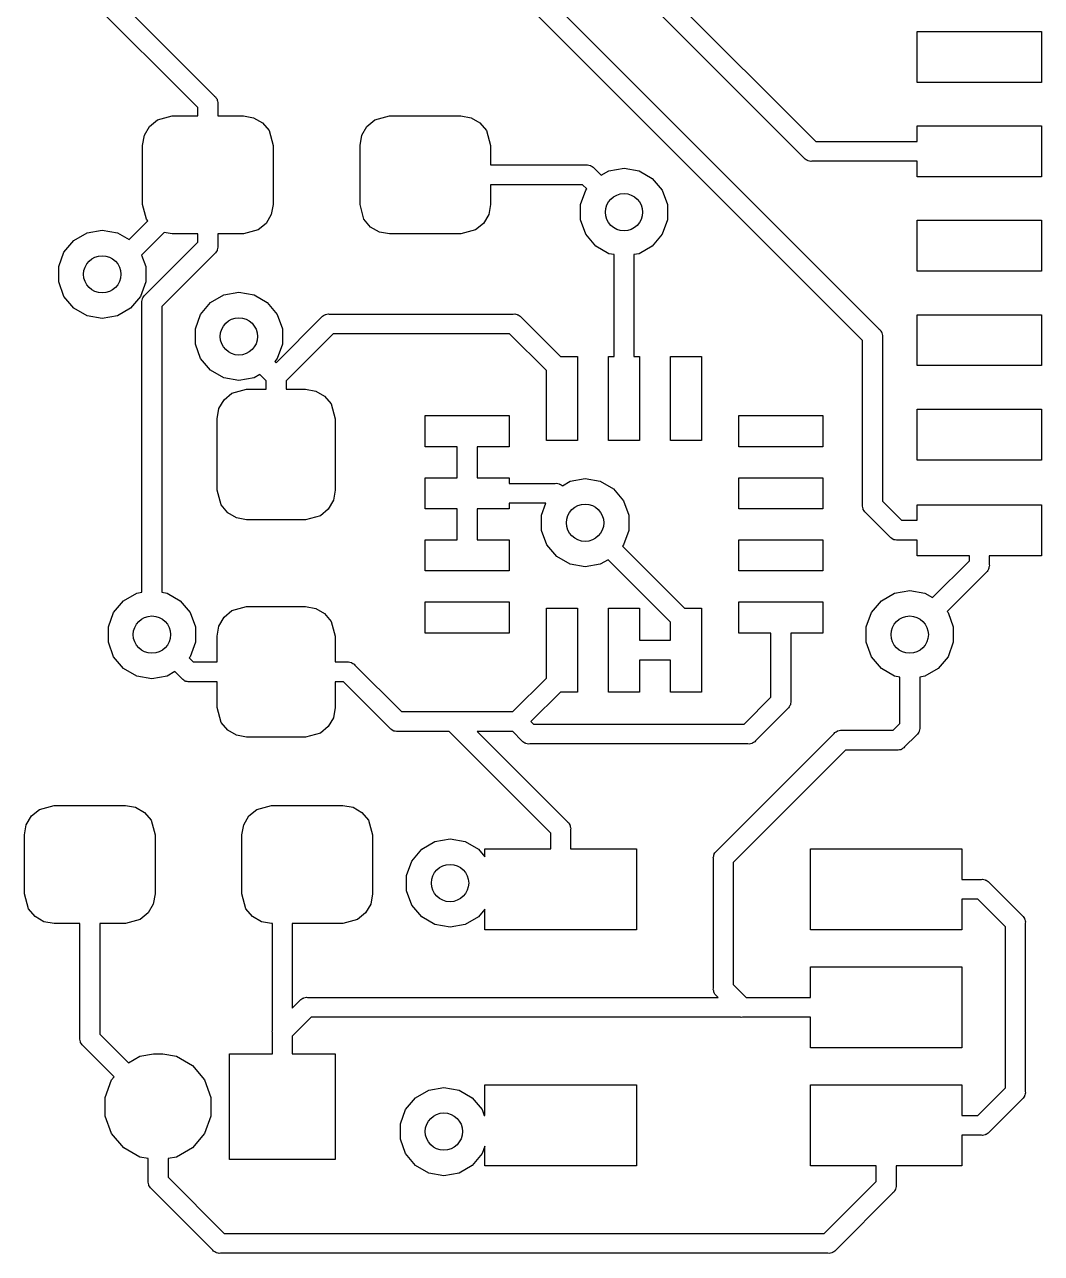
# Model space of a CAD drawing. Extents: x 144.5 to 169.1, y -90.6 to -63.3.
# Drawn here: x 144.47 to 152.66, y -90.58 to -80.69 of the extents above; entities that cross this region are included whole.
import ezdxf

# ---------------------------------------------------------------- set-up
doc = ezdxf.new("R2010")
doc.units = 0
doc.header["$MEASUREMENT"] = 0
doc.layers.add('BLACK', color=7, linetype='CONTINUOUS')

msp = doc.modelspace()

# ---------------------------------------------------------------- linework, layer by layer
at = {"layer": 'BLACK', "linetype": 'CONTINUOUS'}
for p, q in [((149, -79.7869), (150.843, -81.63)), ((144.62, -79.8819), (146.004, -81.266)), ((150.751, -81.7641), (148.884, -79.8976)), ((145.87, -81.3581), (144.486, -79.974)), ((148.358, -80.145), (151.354, -83.141)), ((151.22, -83.2331), (148.266, -80.2791)), ((151.66, -81.155), (151.66, -80.745)), ((151.66, -80.745), (152.66, -80.745)), ((152.66, -80.745), (152.66, -81.155)), ((152.66, -81.155), (151.66, -81.155)), ((146.004, -81.266), (146.012, -81.2728)), ((146.012, -81.2728), (146.018, -81.282)), ((146.018, -81.282), (146.024, -81.2907)), ((146.024, -81.2907), (146.025, -81.2941)), ((146.025, -81.2941), (146.026, -81.2972)), ((146.026, -81.2972), (146.028, -81.3077)), ((145.87, -81.425), (145.87, -81.3581)), ((146.028, -81.3077), (146.031, -81.3179)), ((146.031, -81.3179), (146.03, -81.3285)), ((146.03, -81.3285), (146.03, -81.425)), ((145.481, -81.5098), (145.544, -81.4568)), ((145.544, -81.4568), (145.662, -81.425)), ((145.662, -81.425), (145.87, -81.425)), ((146.03, -81.425), (146.237, -81.425)), ((146.237, -81.425), (146.319, -81.4393)), ((146.319, -81.4393), (146.39, -81.4806)), ((146.39, -81.4806), (146.443, -81.5438)), ((147.231, -81.5098), (147.294, -81.4568)), ((147.294, -81.4568), (147.412, -81.425)), ((147.412, -81.425), (147.987, -81.425)), ((147.987, -81.425), (148.069, -81.4393)), ((148.069, -81.4393), (148.14, -81.4806)), ((148.14, -81.4806), (148.193, -81.5438)), ((145.425, -81.6625), (145.439, -81.5813)), ((145.439, -81.5813), (145.481, -81.5098)), ((146.443, -81.5438), (146.475, -81.6625)), ((147.175, -81.6625), (147.189, -81.5813)), ((147.189, -81.5813), (147.231, -81.5098)), ((148.193, -81.5438), (148.225, -81.6625)), ((151.66, -81.63), (151.66, -81.505)), ((151.66, -81.505), (152.66, -81.505)), ((152.66, -81.505), (152.66, -81.915)), ((145.425, -82.1375), (145.425, -81.6625)), ((146.475, -81.6625), (146.475, -82.1375)), ((147.175, -82.1375), (147.175, -81.6625)), ((148.225, -81.6625), (148.225, -81.82)), ((150.843, -81.63), (151.66, -81.63)), ((150.758, -81.7722), (150.751, -81.7641)), ((150.767, -81.7775), (150.758, -81.7722)), ((150.776, -81.7836), (150.767, -81.7775)), ((150.779, -81.7845), (150.776, -81.7836)), ((150.782, -81.7863), (150.779, -81.7845)), ((150.793, -81.7882), (150.782, -81.7863)), ((150.803, -81.7909), (150.793, -81.7882)), ((150.813, -81.79), (150.803, -81.7909)), ((151.66, -81.79), (150.813, -81.79)), ((151.66, -81.915), (151.66, -81.79)), ((148.225, -81.82), (148.997, -81.82)), ((148.997, -81.82), (149.007, -81.8191)), ((149.007, -81.8191), (149.017, -81.8218)), ((149.017, -81.8218), (149.028, -81.8237)), ((149.028, -81.8237), (149.031, -81.8255)), ((149.031, -81.8255), (149.034, -81.8264)), ((149.034, -81.8264), (149.043, -81.8325)), ((149.043, -81.8325), (149.052, -81.8378)), ((149.052, -81.8378), (149.059, -81.8459)), ((149.059, -81.8459), (149.116, -81.9024)), ((149.116, -81.9024), (149.178, -81.866)), ((149.178, -81.866), (149.3, -81.8446)), ((149.3, -81.8446), (149.422, -81.866)), ((149.422, -81.866), (149.528, -81.9277)), ((148.967, -81.98), (148.225, -81.98)), ((148.225, -81.98), (148.225, -82.1375)), ((149, -82.0131), (148.967, -81.98)), ((149.528, -81.9277), (149.608, -82.0223)), ((152.66, -81.915), (151.66, -81.915)), ((148.95, -82.1383), (148.992, -82.0223)), ((148.992, -82.0223), (149, -82.0131)), ((149.608, -82.0223), (149.65, -82.1383)), ((145.457, -82.2562), (145.425, -82.1375)), ((146.475, -82.1375), (146.461, -82.2187)), ((147.207, -82.2562), (147.175, -82.1375)), ((148.225, -82.1375), (148.211, -82.2187)), ((148.95, -82.2617), (148.95, -82.1383)), ((149.65, -82.1383), (149.65, -82.2617)), ((145.316, -82.4207), (145.468, -82.2692)), ((145.468, -82.2692), (145.457, -82.2562)), ((146.419, -82.2902), (146.356, -82.3432)), ((146.461, -82.2187), (146.419, -82.2902)), ((147.26, -82.3194), (147.207, -82.2562)), ((148.169, -82.2902), (148.106, -82.3432)), ((148.211, -82.2187), (148.169, -82.2902)), ((148.992, -82.3777), (148.95, -82.2617)), ((149.65, -82.2617), (149.608, -82.3777)), ((151.66, -82.675), (151.66, -82.265)), ((151.66, -82.265), (152.66, -82.265)), ((152.66, -82.265), (152.66, -82.675)), ((144.872, -82.4277), (144.978, -82.366)), ((144.978, -82.366), (145.1, -82.3446)), ((145.1, -82.3446), (145.222, -82.366)), ((145.222, -82.366), (145.316, -82.4207)), ((145.599, -82.3639), (145.417, -82.5465)), ((145.662, -82.375), (145.599, -82.3639)), ((145.87, -82.375), (145.662, -82.375)), ((145.87, -82.4419), (145.87, -82.375)), ((146.237, -82.375), (146.03, -82.375)), ((146.03, -82.375), (146.03, -82.4715)), ((146.356, -82.3432), (146.237, -82.375)), ((147.331, -82.3607), (147.26, -82.3194)), ((147.412, -82.375), (147.331, -82.3607)), ((147.987, -82.375), (147.412, -82.375)), ((148.106, -82.3432), (147.987, -82.375)), ((149.072, -82.4723), (148.992, -82.3777)), ((149.608, -82.3777), (149.528, -82.4723)), ((144.792, -82.5223), (144.872, -82.4277)), ((145.446, -82.866), (145.87, -82.4419)), ((146.031, -82.4821), (146.028, -82.4923)), ((146.03, -82.4715), (146.031, -82.4821)), ((149.178, -82.534), (149.072, -82.4723)), ((149.528, -82.4723), (149.422, -82.534)), ((144.75, -82.6383), (144.792, -82.5223)), ((145.417, -82.5465), (145.45, -82.6383)), ((146.004, -82.534), (145.58, -82.9581)), ((146.012, -82.5272), (146.004, -82.534)), ((146.018, -82.518), (146.012, -82.5272)), ((146.024, -82.5093), (146.018, -82.518)), ((146.025, -82.5059), (146.024, -82.5093)), ((146.026, -82.5028), (146.025, -82.5059)), ((146.028, -82.4923), (146.026, -82.5028)), ((149.22, -82.5413), (149.178, -82.534)), ((149.22, -83.3625), (149.22, -82.5413)), ((149.422, -82.534), (149.38, -82.5413)), ((149.38, -82.5413), (149.38, -83.3625)), ((144.75, -82.7617), (144.75, -82.6383)), ((145.45, -82.6383), (145.45, -82.7617)), ((152.66, -82.675), (151.66, -82.675)), ((144.792, -82.8777), (144.75, -82.7617)), ((145.45, -82.7617), (145.408, -82.8777)), ((144.872, -82.9723), (144.792, -82.8777)), ((145.408, -82.8777), (145.328, -82.9723)), ((145.426, -82.8907), (145.432, -82.882)), ((145.432, -82.882), (145.438, -82.8728)), ((145.438, -82.8728), (145.446, -82.866)), ((145.972, -82.9277), (146.078, -82.866)), ((146.078, -82.866), (146.2, -82.8446)), ((146.2, -82.8446), (146.322, -82.866)), ((146.322, -82.866), (146.428, -82.9277)), ((144.978, -83.034), (144.872, -82.9723)), ((145.328, -82.9723), (145.222, -83.034)), ((145.419, -82.9179), (145.422, -82.9077)), ((145.42, -82.9285), (145.419, -82.9179)), ((145.42, -85.2587), (145.42, -82.9285)), ((145.422, -82.9077), (145.424, -82.8972)), ((145.424, -82.8972), (145.425, -82.8941)), ((145.425, -82.8941), (145.426, -82.8907)), ((145.58, -82.9581), (145.58, -85.2587)), ((145.892, -83.0223), (145.972, -82.9277)), ((146.428, -82.9277), (146.508, -83.0223)), ((145.1, -83.0554), (144.978, -83.034)), ((145.222, -83.034), (145.1, -83.0554)), ((145.85, -83.1383), (145.892, -83.0223)), ((146.5, -83.4119), (146.866, -83.0459)), ((146.508, -83.0223), (146.55, -83.1383)), ((146.866, -83.0459), (146.873, -83.0378)), ((146.873, -83.0378), (146.882, -83.0325)), ((146.882, -83.0325), (146.891, -83.0264)), ((146.891, -83.0264), (146.894, -83.0255)), ((146.894, -83.0255), (146.897, -83.0237)), ((146.897, -83.0237), (146.908, -83.0218)), ((146.908, -83.0218), (146.918, -83.0191)), ((146.918, -83.0191), (146.928, -83.02)), ((146.928, -83.02), (148.409, -83.02)), ((148.409, -83.02), (148.42, -83.0191)), ((148.42, -83.0191), (148.43, -83.0218)), ((148.43, -83.0218), (148.44, -83.0237)), ((148.44, -83.0237), (148.443, -83.0255)), ((148.443, -83.0255), (148.447, -83.0264)), ((148.447, -83.0264), (148.456, -83.0325)), ((148.456, -83.0325), (148.465, -83.0378)), ((148.465, -83.0378), (148.472, -83.0459)), ((148.472, -83.0459), (148.788, -83.3625)), ((151.66, -83.435), (151.66, -83.025)), ((151.66, -83.025), (152.66, -83.025)), ((152.66, -83.025), (152.66, -83.435)), ((145.85, -83.2617), (145.85, -83.1383)), ((146.55, -83.1383), (146.55, -83.2617)), ((146.958, -83.18), (146.58, -83.5581)), ((148.379, -83.18), (146.958, -83.18)), ((148.675, -83.4756), (148.379, -83.18)), ((151.354, -83.141), (151.362, -83.1478)), ((151.362, -83.1478), (151.368, -83.157)), ((151.368, -83.157), (151.374, -83.1657)), ((151.374, -83.1657), (151.375, -83.1691)), ((151.375, -83.1691), (151.376, -83.1722)), ((151.376, -83.1722), (151.378, -83.1827)), ((151.378, -83.1827), (151.381, -83.1929)), ((145.892, -83.3777), (145.85, -83.2617)), ((146.55, -83.2617), (146.508, -83.3777)), ((151.22, -84.5565), (151.22, -83.2331)), ((151.381, -83.1929), (151.38, -83.2035)), ((151.38, -83.2035), (151.38, -84.5269)), ((145.972, -83.4723), (145.892, -83.3777)), ((146.508, -83.3777), (146.489, -83.4005)), ((148.788, -83.3625), (148.925, -83.3625)), ((148.925, -83.3625), (148.925, -84.0375)), ((149.175, -84.0375), (149.175, -83.3625)), ((149.175, -83.3625), (149.22, -83.3625)), ((149.38, -83.3625), (149.425, -83.3625)), ((149.425, -83.3625), (149.425, -84.0375)), ((149.675, -84.0375), (149.675, -83.3625)), ((149.675, -83.3625), (149.925, -83.3625)), ((149.925, -83.3625), (149.925, -84.0375)), ((146.078, -83.534), (145.972, -83.4723)), ((146.489, -83.4005), (146.5, -83.4119)), ((148.675, -84.0375), (148.675, -83.4756)), ((152.66, -83.435), (151.66, -83.435)), ((146.2, -83.5554), (146.078, -83.534)), ((146.322, -83.534), (146.2, -83.5554)), ((146.369, -83.5068), (146.322, -83.534)), ((146.42, -83.5581), (146.369, -83.5068)), ((146.42, -83.625), (146.42, -83.5581)), ((146.58, -83.5581), (146.58, -83.625)), ((146.081, -83.7098), (146.144, -83.6568)), ((146.144, -83.6568), (146.262, -83.625)), ((146.262, -83.625), (146.42, -83.625)), ((146.58, -83.625), (146.737, -83.625)), ((146.737, -83.625), (146.819, -83.6393)), ((146.819, -83.6393), (146.89, -83.6806)), ((146.039, -83.7813), (146.081, -83.7098)), ((146.89, -83.6806), (146.943, -83.7437)), ((146.943, -83.7437), (146.975, -83.8625)), ((146.025, -83.8625), (146.039, -83.7813)), ((146.025, -84.4375), (146.025, -83.8625)), ((146.975, -83.8625), (146.975, -84.4375)), ((147.7, -84.0875), (147.7, -83.8375)), ((147.7, -83.8375), (148.375, -83.8375)), ((148.375, -83.8375), (148.375, -84.0875)), ((150.225, -84.0875), (150.225, -83.8375)), ((150.225, -83.8375), (150.9, -83.8375)), ((150.9, -83.8375), (150.9, -84.0875)), ((151.66, -84.195), (151.66, -83.785)), ((151.66, -83.785), (152.66, -83.785)), ((152.66, -83.785), (152.66, -84.195)), ((148.925, -84.0375), (148.675, -84.0375)), ((149.425, -84.0375), (149.175, -84.0375)), ((149.925, -84.0375), (149.675, -84.0375)), ((147.957, -84.0875), (147.7, -84.0875)), ((147.958, -84.3375), (147.957, -84.0875)), ((148.375, -84.0875), (148.118, -84.0875)), ((148.118, -84.0875), (148.118, -84.3375)), ((150.9, -84.0875), (150.225, -84.0875)), ((152.66, -84.195), (151.66, -84.195)), ((147.7, -84.5875), (147.7, -84.3375)), ((147.7, -84.3375), (147.958, -84.3375)), ((148.118, -84.3375), (148.375, -84.3375)), ((148.375, -84.3375), (148.375, -84.3825)), ((148.804, -84.402), (148.866, -84.366)), ((148.866, -84.366), (148.987, -84.3446)), ((148.987, -84.3446), (149.109, -84.366)), ((149.109, -84.366), (149.216, -84.4277)), ((150.225, -84.5875), (150.225, -84.3375)), ((150.225, -84.3375), (150.9, -84.3375)), ((150.9, -84.3375), (150.9, -84.5875)), ((146.057, -84.5562), (146.025, -84.4375)), ((146.975, -84.4375), (146.961, -84.5187)), ((148.375, -84.3825), (148.747, -84.3825)), ((148.747, -84.3825), (148.757, -84.3816)), ((148.757, -84.3816), (148.767, -84.3843)), ((148.767, -84.3843), (148.778, -84.3862)), ((148.778, -84.3862), (148.781, -84.388)), ((148.781, -84.388), (148.784, -84.3889)), ((148.784, -84.3889), (148.793, -84.395)), ((148.793, -84.395), (148.802, -84.4003)), ((148.802, -84.4003), (148.804, -84.402)), ((149.216, -84.4277), (149.295, -84.5223)), ((146.11, -84.6194), (146.057, -84.5562)), ((146.961, -84.5187), (146.919, -84.5902)), ((148.672, -84.5425), (148.375, -84.5425)), ((148.375, -84.5425), (148.375, -84.5875)), ((148.637, -84.6383), (148.672, -84.5425)), ((149.295, -84.5223), (149.338, -84.6383)), ((151.219, -84.5671), (151.22, -84.5565)), ((151.222, -84.5773), (151.219, -84.5671)), ((151.38, -84.5269), (151.533, -84.68)), ((151.66, -84.68), (151.66, -84.555)), ((151.66, -84.555), (152.66, -84.555)), ((152.66, -84.555), (152.66, -84.965)), ((146.181, -84.6607), (146.11, -84.6194)), ((146.262, -84.675), (146.181, -84.6607)), ((146.856, -84.6432), (146.737, -84.675)), ((146.919, -84.5902), (146.856, -84.6432)), ((147.957, -84.5875), (147.7, -84.5875)), ((147.958, -84.8375), (147.957, -84.5875)), ((148.375, -84.5875), (148.118, -84.5875)), ((148.118, -84.5875), (148.118, -84.8375)), ((148.637, -84.7617), (148.637, -84.6383)), ((149.338, -84.6383), (149.338, -84.7617)), ((150.9, -84.5875), (150.225, -84.5875)), ((151.224, -84.5878), (151.222, -84.5773)), ((151.225, -84.5909), (151.224, -84.5878)), ((151.226, -84.5943), (151.225, -84.5909)), ((151.232, -84.603), (151.226, -84.5943)), ((151.238, -84.6122), (151.232, -84.603)), ((151.246, -84.619), (151.238, -84.6122)), ((151.441, -84.8141), (151.246, -84.619)), ((146.737, -84.675), (146.262, -84.675)), ((148.68, -84.8777), (148.637, -84.7617)), ((149.338, -84.7617), (149.295, -84.8777)), ((151.533, -84.68), (151.66, -84.68)), ((147.7, -85.0875), (147.7, -84.8375)), ((147.7, -84.8375), (147.958, -84.8375)), ((148.118, -84.8375), (148.375, -84.8375)), ((148.375, -84.8375), (148.375, -85.0875)), ((150.225, -85.0875), (150.225, -84.8375)), ((150.225, -84.8375), (150.9, -84.8375)), ((150.9, -84.8375), (150.9, -85.0875)), ((151.448, -84.8222), (151.441, -84.8141)), ((151.457, -84.8275), (151.448, -84.8222)), ((151.466, -84.8336), (151.457, -84.8275)), ((151.469, -84.8345), (151.466, -84.8336)), ((151.472, -84.8363), (151.469, -84.8345)), ((151.483, -84.8382), (151.472, -84.8363)), ((151.493, -84.8409), (151.483, -84.8382)), ((151.503, -84.84), (151.493, -84.8409)), ((151.66, -84.84), (151.503, -84.84)), ((151.66, -84.965), (151.66, -84.84)), ((148.759, -84.9723), (148.68, -84.8777)), ((149.295, -84.8777), (149.288, -84.8869)), ((149.288, -84.8869), (149.788, -85.3875)), ((148.866, -85.034), (148.759, -84.9723)), ((148.987, -85.0554), (148.866, -85.034)), ((149.109, -85.034), (148.987, -85.0554)), ((149.172, -84.9976), (149.109, -85.034)), ((149.675, -85.5006), (149.172, -84.9976)), ((152.08, -84.965), (151.66, -84.965)), ((151.784, -85.3024), (152.08, -85.0069)), ((152.08, -85.0069), (152.08, -84.965)), ((152.238, -85.0573), (152.236, -85.0678)), ((152.241, -85.0471), (152.238, -85.0573)), ((152.66, -84.965), (152.24, -84.965)), ((152.24, -84.965), (152.24, -85.0365)), ((152.24, -85.0365), (152.241, -85.0471)), ((148.375, -85.0875), (147.7, -85.0875)), ((150.9, -85.0875), (150.225, -85.0875)), ((152.214, -85.099), (151.9, -85.4131)), ((152.222, -85.0922), (152.214, -85.099)), ((152.228, -85.083), (152.222, -85.0922)), ((152.234, -85.0743), (152.228, -85.083)), ((152.235, -85.0709), (152.234, -85.0743)), ((152.236, -85.0678), (152.235, -85.0709)), ((145.378, -85.266), (145.42, -85.2587)), ((145.58, -85.2587), (145.622, -85.266)), ((151.478, -85.266), (151.6, -85.2446)), ((151.6, -85.2446), (151.722, -85.266)), ((145.192, -85.4223), (145.272, -85.3277)), ((145.272, -85.3277), (145.378, -85.266)), ((145.622, -85.266), (145.728, -85.3277)), ((145.728, -85.3277), (145.808, -85.4223)), ((147.7, -85.5875), (147.7, -85.3375)), ((147.7, -85.3375), (148.375, -85.3375)), ((148.375, -85.3375), (148.375, -85.5875)), ((150.225, -85.5875), (150.225, -85.3375)), ((150.225, -85.3375), (150.9, -85.3375)), ((150.9, -85.3375), (150.9, -85.5875)), ((151.292, -85.4223), (151.372, -85.3277)), ((151.372, -85.3277), (151.478, -85.266)), ((151.722, -85.266), (151.784, -85.3024)), ((145.15, -85.5383), (145.192, -85.4223)), ((145.808, -85.4223), (145.85, -85.5383)), ((146.081, -85.4598), (146.144, -85.4068)), ((146.144, -85.4068), (146.262, -85.375)), ((146.262, -85.375), (146.737, -85.375)), ((146.737, -85.375), (146.819, -85.3893)), ((146.819, -85.3893), (146.89, -85.4306)), ((146.89, -85.4306), (146.943, -85.4937)), ((148.675, -85.9494), (148.675, -85.3875)), ((148.675, -85.3875), (148.925, -85.3875)), ((148.925, -85.3875), (148.925, -86.0625)), ((149.175, -86.0625), (149.175, -85.3875)), ((149.175, -85.3875), (149.425, -85.3875)), ((149.425, -85.3875), (149.425, -85.645)), ((149.788, -85.3875), (149.925, -85.3875)), ((149.925, -85.3875), (149.925, -86.0625)), ((151.25, -85.5383), (151.292, -85.4223)), ((151.9, -85.4131), (151.908, -85.4223)), ((151.908, -85.4223), (151.95, -85.5383)), ((145.15, -85.6617), (145.15, -85.5383)), ((145.85, -85.5383), (145.85, -85.6617)), ((146.025, -85.6125), (146.039, -85.5313)), ((146.039, -85.5313), (146.081, -85.4598)), ((146.943, -85.4937), (146.975, -85.6125)), ((149.675, -85.645), (149.675, -85.5006)), ((151.25, -85.6617), (151.25, -85.5383)), ((151.95, -85.5383), (151.95, -85.6617)), ((146.025, -85.82), (146.025, -85.6125)), ((146.975, -85.6125), (146.975, -85.82)), ((148.375, -85.5875), (147.7, -85.5875)), ((149.425, -85.645), (149.675, -85.645)), ((150.483, -85.5875), (150.225, -85.5875)), ((150.482, -86.1044), (150.483, -85.5875)), ((150.9, -85.5875), (150.642, -85.5875)), ((150.642, -85.5875), (150.642, -86.134)), ((145.192, -85.7777), (145.15, -85.6617)), ((145.85, -85.6617), (145.808, -85.7777)), ((151.292, -85.7777), (151.25, -85.6617)), ((151.95, -85.6617), (151.908, -85.7777)), ((145.272, -85.8723), (145.192, -85.7777)), ((145.808, -85.7777), (145.8, -85.7869)), ((145.8, -85.7869), (145.833, -85.82)), ((145.833, -85.82), (146.025, -85.82)), ((146.975, -85.82), (147.072, -85.82)), ((147.072, -85.82), (147.082, -85.8191)), ((147.082, -85.8191), (147.092, -85.8218)), ((147.092, -85.8218), (147.103, -85.8237)), ((147.103, -85.8237), (147.106, -85.8255)), ((147.106, -85.8255), (147.109, -85.8264)), ((147.109, -85.8264), (147.118, -85.8325)), ((147.118, -85.8325), (147.127, -85.8378)), ((147.127, -85.8378), (147.134, -85.8459)), ((147.134, -85.8459), (147.508, -86.22)), ((149.675, -85.805), (149.425, -85.805)), ((149.425, -85.805), (149.425, -86.0625)), ((149.675, -86.0625), (149.675, -85.805)), ((151.372, -85.8723), (151.292, -85.7777)), ((151.908, -85.7777), (151.828, -85.8723)), ((145.378, -85.934), (145.272, -85.8723)), ((145.5, -85.9554), (145.378, -85.934)), ((145.622, -85.934), (145.5, -85.9554)), ((145.684, -85.8976), (145.622, -85.934)), ((145.741, -85.9541), (145.684, -85.8976)), ((148.404, -86.22), (148.675, -85.9494)), ((151.478, -85.934), (151.372, -85.8723)), ((151.52, -85.9413), (151.478, -85.934)), ((151.52, -86.3169), (151.52, -85.9413)), ((151.722, -85.934), (151.68, -85.9413)), ((151.68, -85.9413), (151.68, -86.3465)), ((151.828, -85.8723), (151.722, -85.934)), ((145.748, -85.9622), (145.741, -85.9541)), ((145.757, -85.9675), (145.748, -85.9622)), ((145.766, -85.9736), (145.757, -85.9675)), ((145.769, -85.9745), (145.766, -85.9736)), ((145.772, -85.9763), (145.769, -85.9745)), ((145.783, -85.9782), (145.772, -85.9763)), ((145.793, -85.9809), (145.783, -85.9782)), ((145.803, -85.98), (145.793, -85.9809)), ((146.025, -85.98), (145.803, -85.98)), ((146.025, -86.1875), (146.025, -85.98)), ((147.042, -85.98), (146.975, -85.98)), ((146.975, -85.98), (146.975, -86.1875)), ((147.416, -86.3541), (147.042, -85.98)), ((148.788, -86.0625), (148.551, -86.3)), ((148.925, -86.0625), (148.788, -86.0625)), ((149.425, -86.0625), (149.175, -86.0625)), ((149.925, -86.0625), (149.675, -86.0625)), ((150.267, -86.32), (150.482, -86.1044)), ((150.643, -86.1446), (150.641, -86.1548)), ((150.642, -86.134), (150.643, -86.1446)), ((146.057, -86.3062), (146.025, -86.1875)), ((146.975, -86.1875), (146.961, -86.2687)), ((147.508, -86.22), (147.922, -86.22)), ((147.922, -86.22), (147.932, -86.2191)), ((147.932, -86.2191), (147.936, -86.22)), ((147.936, -86.22), (148.404, -86.22)), ((150.617, -86.1965), (150.359, -86.4541)), ((150.625, -86.1897), (150.617, -86.1965)), ((150.63, -86.1805), (150.625, -86.1897)), ((150.636, -86.1718), (150.63, -86.1805)), ((150.637, -86.1684), (150.636, -86.1718)), ((150.639, -86.1653), (150.637, -86.1684)), ((150.641, -86.1548), (150.639, -86.1653)), ((146.11, -86.3694), (146.057, -86.3062)), ((146.919, -86.3402), (146.856, -86.3932)), ((146.961, -86.2687), (146.919, -86.3402)), ((148.551, -86.3), (148.571, -86.32)), ((148.571, -86.32), (150.267, -86.32)), ((151.467, -86.37), (151.52, -86.3169)), ((151.68, -86.3465), (151.681, -86.3571)), ((146.181, -86.4107), (146.11, -86.3694)), ((146.262, -86.425), (146.181, -86.4107)), ((146.737, -86.425), (146.262, -86.425)), ((146.856, -86.3932), (146.737, -86.425)), ((147.423, -86.3622), (147.416, -86.3541)), ((147.432, -86.3675), (147.423, -86.3622)), ((147.441, -86.3736), (147.432, -86.3675)), ((147.444, -86.3745), (147.441, -86.3736)), ((147.447, -86.3763), (147.444, -86.3745)), ((147.458, -86.3782), (147.447, -86.3763)), ((147.468, -86.3809), (147.458, -86.3782)), ((147.478, -86.38), (147.468, -86.3809)), ((147.892, -86.38), (147.478, -86.38)), ((148.71, -87.1981), (147.892, -86.38)), ((148.404, -86.38), (148.118, -86.38)), ((148.118, -86.38), (148.844, -87.106)), ((148.478, -86.4541), (148.404, -86.38)), ((150.046, -87.341), (150.991, -86.3959)), ((150.991, -86.3959), (150.998, -86.3878)), ((150.998, -86.3878), (151.007, -86.3825)), ((151.007, -86.3825), (151.016, -86.3764)), ((151.016, -86.3764), (151.019, -86.3755)), ((151.019, -86.3755), (151.022, -86.3737)), ((151.022, -86.3737), (151.033, -86.3718)), ((151.033, -86.3718), (151.043, -86.3691)), ((151.043, -86.3691), (151.053, -86.37)), ((151.053, -86.37), (151.467, -86.37)), ((151.654, -86.409), (151.559, -86.5041)), ((151.662, -86.4022), (151.654, -86.409)), ((151.668, -86.393), (151.662, -86.4022)), ((151.674, -86.3843), (151.668, -86.393)), ((151.675, -86.3809), (151.674, -86.3843)), ((151.676, -86.3778), (151.675, -86.3809)), ((151.678, -86.3673), (151.676, -86.3778)), ((151.681, -86.3571), (151.678, -86.3673)), ((148.485, -86.4622), (148.478, -86.4541)), ((148.494, -86.4675), (148.485, -86.4622)), ((148.503, -86.4736), (148.494, -86.4675)), ((148.507, -86.4745), (148.503, -86.4736)), ((148.51, -86.4763), (148.507, -86.4745)), ((148.52, -86.4782), (148.51, -86.4763)), ((148.53, -86.4809), (148.52, -86.4782)), ((148.541, -86.48), (148.53, -86.4809)), ((150.297, -86.48), (148.541, -86.48)), ((151.083, -86.53), (150.18, -87.4331)), ((150.307, -86.4809), (150.297, -86.48)), ((150.317, -86.4782), (150.307, -86.4809)), ((150.328, -86.4763), (150.317, -86.4782)), ((150.331, -86.4745), (150.328, -86.4763)), ((150.334, -86.4736), (150.331, -86.4745)), ((150.343, -86.4675), (150.334, -86.4736)), ((150.352, -86.4622), (150.343, -86.4675)), ((150.359, -86.4541), (150.352, -86.4622)), ((151.497, -86.53), (151.083, -86.53)), ((151.507, -86.5309), (151.497, -86.53)), ((151.517, -86.5282), (151.507, -86.5309)), ((151.528, -86.5263), (151.517, -86.5282)), ((151.531, -86.5245), (151.528, -86.5263)), ((151.534, -86.5236), (151.531, -86.5245)), ((151.543, -86.5175), (151.534, -86.5236)), ((151.552, -86.5122), (151.543, -86.5175)), ((151.559, -86.5041), (151.552, -86.5122)), ((144.531, -87.0598), (144.594, -87.0068)), ((144.594, -87.0068), (144.713, -86.975)), ((144.713, -86.975), (145.287, -86.975)), ((145.287, -86.975), (145.369, -86.9893)), ((145.369, -86.9893), (145.44, -87.0306)), ((145.44, -87.0306), (145.493, -87.0938)), ((146.281, -87.0598), (146.344, -87.0068)), ((146.344, -87.0068), (146.463, -86.975)), ((146.463, -86.975), (147.037, -86.975)), ((147.037, -86.975), (147.119, -86.9893)), ((147.119, -86.9893), (147.19, -87.0306)), ((147.19, -87.0306), (147.243, -87.0938)), ((144.475, -87.2125), (144.489, -87.1313)), ((144.489, -87.1313), (144.531, -87.0598)), ((145.493, -87.0938), (145.525, -87.2125)), ((146.225, -87.2125), (146.239, -87.1313)), ((146.239, -87.1313), (146.281, -87.0598)), ((147.243, -87.0938), (147.275, -87.2125)), ((148.844, -87.106), (148.852, -87.1128)), ((148.852, -87.1128), (148.858, -87.122)), ((148.858, -87.122), (148.864, -87.1307)), ((148.864, -87.1307), (148.865, -87.1341)), ((148.865, -87.1341), (148.866, -87.1372)), ((148.866, -87.1372), (148.868, -87.1477)), ((144.475, -87.6875), (144.475, -87.2125)), ((145.525, -87.2125), (145.525, -87.6875)), ((146.225, -87.6875), (146.225, -87.2125)), ((147.275, -87.2125), (147.275, -87.6875)), ((148.71, -87.325), (148.71, -87.1981)), ((148.868, -87.1477), (148.871, -87.1579)), ((148.871, -87.1579), (148.87, -87.1685)), ((148.87, -87.1685), (148.87, -87.325)), ((147.592, -87.4223), (147.672, -87.3277)), ((147.672, -87.3277), (147.778, -87.266)), ((147.778, -87.266), (147.9, -87.2446)), ((147.9, -87.2446), (148.022, -87.266)), ((148.022, -87.266), (148.128, -87.3277)), ((148.128, -87.3277), (148.18, -87.3892)), ((148.18, -87.3892), (148.18, -87.325)), ((148.18, -87.325), (148.71, -87.325)), ((148.87, -87.325), (149.4, -87.325)), ((149.4, -87.325), (149.4, -87.975)), ((150.8, -87.975), (150.8, -87.325)), ((150.8, -87.325), (152.02, -87.325)), ((152.02, -87.325), (152.02, -87.57)), ((147.55, -87.5383), (147.592, -87.4223)), ((150.019, -87.3929), (150.022, -87.3827)), ((150.02, -87.4035), (150.019, -87.3929)), ((150.02, -88.4465), (150.02, -87.4035)), ((150.022, -87.3827), (150.024, -87.3722)), ((150.024, -87.3722), (150.025, -87.3691)), ((150.025, -87.3691), (150.026, -87.3657)), ((150.026, -87.3657), (150.032, -87.357)), ((150.032, -87.357), (150.038, -87.3478)), ((150.038, -87.3478), (150.046, -87.341)), ((150.18, -87.4331), (150.18, -88.4169)), ((147.55, -87.6617), (147.55, -87.5383)), ((152.02, -87.57), (152.177, -87.57)), ((152.177, -87.57), (152.187, -87.5691)), ((152.187, -87.5691), (152.197, -87.5718)), ((152.197, -87.5718), (152.208, -87.5737)), ((152.208, -87.5737), (152.211, -87.5755)), ((152.211, -87.5755), (152.214, -87.5764)), ((152.214, -87.5764), (152.223, -87.5825)), ((152.223, -87.5825), (152.232, -87.5878)), ((152.232, -87.5878), (152.239, -87.5959)), ((152.239, -87.5959), (152.504, -87.861)), ((144.507, -87.8062), (144.475, -87.6875)), ((145.525, -87.6875), (145.511, -87.7687)), ((146.257, -87.8062), (146.225, -87.6875)), ((147.275, -87.6875), (147.261, -87.7687)), ((147.592, -87.7777), (147.55, -87.6617)), ((152.147, -87.73), (152.02, -87.73)), ((152.02, -87.73), (152.02, -87.975)), ((152.37, -87.9531), (152.147, -87.73)), ((144.56, -87.8694), (144.507, -87.8062)), ((145.511, -87.7687), (145.469, -87.8402)), ((146.31, -87.8694), (146.257, -87.8062)), ((147.261, -87.7687), (147.219, -87.8402)), ((147.672, -87.8723), (147.592, -87.7777)), ((148.18, -87.8108), (148.128, -87.8723)), ((148.18, -87.975), (148.18, -87.8108)), ((144.631, -87.9107), (144.56, -87.8694)), ((144.713, -87.925), (144.631, -87.9107)), ((144.92, -87.925), (144.713, -87.925)), ((144.92, -88.8465), (144.92, -87.925)), ((145.287, -87.925), (145.08, -87.925)), ((145.08, -87.925), (145.08, -88.8169)), ((145.406, -87.8932), (145.287, -87.925)), ((145.469, -87.8402), (145.406, -87.8932)), ((146.381, -87.9107), (146.31, -87.8694)), ((146.463, -87.925), (146.381, -87.9107)), ((146.47, -87.925), (146.463, -87.925)), ((146.47, -88.7895), (146.47, -87.925)), ((147.037, -87.925), (146.63, -87.925)), ((146.63, -87.925), (146.63, -88.6069)), ((147.156, -87.8932), (147.037, -87.925)), ((147.219, -87.8402), (147.156, -87.8932)), ((147.778, -87.934), (147.672, -87.8723)), ((148.128, -87.8723), (148.022, -87.934)), ((152.504, -87.861), (152.512, -87.8678)), ((152.512, -87.8678), (152.518, -87.877)), ((152.518, -87.877), (152.524, -87.8857)), ((152.524, -87.8857), (152.525, -87.8891)), ((152.525, -87.8891), (152.526, -87.8922)), ((152.526, -87.8922), (152.528, -87.9027)), ((152.528, -87.9027), (152.531, -87.9129)), ((152.531, -87.9129), (152.53, -87.9235)), ((152.53, -87.9235), (152.53, -89.2765)), ((147.9, -87.9554), (147.778, -87.934)), ((148.022, -87.934), (147.9, -87.9554)), ((149.4, -87.975), (148.18, -87.975)), ((152.02, -87.975), (150.8, -87.975)), ((152.37, -89.2469), (152.37, -87.9531)), ((150.8, -88.52), (150.8, -88.275)), ((150.8, -88.275), (152.02, -88.275)), ((152.02, -88.275), (152.02, -88.925)), ((150.18, -88.4169), (150.283, -88.52)), ((146.719, -88.5255), (146.722, -88.5237)), ((146.722, -88.5237), (146.733, -88.5218)), ((146.733, -88.5218), (146.743, -88.5191)), ((146.743, -88.5191), (146.753, -88.52)), ((146.753, -88.52), (150.057, -88.52)), ((150.019, -88.4571), (150.02, -88.4465)), ((150.022, -88.4673), (150.019, -88.4571)), ((150.024, -88.4778), (150.022, -88.4673)), ((150.025, -88.4809), (150.024, -88.4778)), ((150.026, -88.4843), (150.025, -88.4809)), ((150.032, -88.493), (150.026, -88.4843)), ((150.038, -88.5022), (150.032, -88.493)), ((150.046, -88.509), (150.038, -88.5022)), ((150.057, -88.52), (150.046, -88.509)), ((150.283, -88.52), (150.8, -88.52)), ((146.63, -88.6069), (146.691, -88.5459)), ((146.691, -88.5459), (146.698, -88.5378)), ((146.698, -88.5378), (146.707, -88.5325)), ((146.707, -88.5325), (146.716, -88.5264)), ((146.716, -88.5264), (146.719, -88.5255)), ((146.783, -88.68), (146.63, -88.8331)), ((150.239, -88.68), (146.783, -88.68)), ((150.243, -88.6809), (150.239, -88.68)), ((150.253, -88.68), (150.243, -88.6809)), ((150.8, -88.68), (150.253, -88.68)), ((150.8, -88.925), (150.8, -88.68)), ((145.08, -88.8169), (145.311, -89.0475)), ((146.469, -88.7929), (146.47, -88.7895)), ((146.47, -88.8035), (146.469, -88.7929)), ((146.47, -88.807), (146.47, -88.8035)), ((146.47, -88.975), (146.47, -88.807)), ((146.47, -88.807), (146.47, -88.807)), ((144.919, -88.8571), (144.92, -88.8465)), ((144.922, -88.8673), (144.919, -88.8571)), ((144.924, -88.8778), (144.922, -88.8673)), ((144.925, -88.8809), (144.924, -88.8778)), ((144.926, -88.8843), (144.925, -88.8809)), ((144.932, -88.893), (144.926, -88.8843)), ((144.938, -88.9022), (144.932, -88.893)), ((144.946, -88.909), (144.938, -88.9022)), ((145.197, -89.1598), (144.946, -88.909)), ((146.63, -88.8331), (146.63, -88.975)), ((145.311, -89.0475), (145.402, -88.9945)), ((145.402, -88.9945), (145.513, -88.975)), ((145.513, -88.975), (145.587, -88.975)), ((145.587, -88.975), (145.698, -88.9945)), ((145.698, -88.9945), (145.827, -89.0694)), ((146.125, -89.825), (146.125, -88.975)), ((146.125, -88.975), (146.47, -88.975)), ((146.63, -88.975), (146.975, -88.975)), ((146.975, -88.975), (146.975, -89.825)), ((152.02, -88.925), (150.8, -88.925)), ((145.827, -89.0694), (145.924, -89.1842)), ((145.125, -89.3251), (145.176, -89.1842)), ((145.176, -89.1842), (145.197, -89.1598)), ((145.924, -89.1842), (145.975, -89.3251)), ((147.622, -89.3277), (147.728, -89.266)), ((147.728, -89.266), (147.85, -89.2446)), ((147.85, -89.2446), (147.972, -89.266)), ((147.972, -89.266), (148.078, -89.3277)), ((148.18, -89.47), (148.18, -89.225)), ((148.18, -89.225), (149.4, -89.225)), ((149.4, -89.225), (149.4, -89.875)), ((150.8, -89.875), (150.8, -89.225)), ((150.8, -89.225), (152.02, -89.225)), ((152.02, -89.225), (152.02, -89.47)), ((152.147, -89.47), (152.37, -89.2469)), ((152.524, -89.3143), (152.518, -89.323)), ((152.525, -89.3109), (152.524, -89.3143)), ((152.526, -89.3078), (152.525, -89.3109)), ((152.528, -89.2973), (152.526, -89.3078)), ((152.531, -89.2871), (152.528, -89.2973)), ((152.53, -89.2765), (152.531, -89.2871)), ((145.125, -89.4749), (145.125, -89.3251)), ((145.975, -89.3251), (145.975, -89.4749)), ((147.542, -89.4223), (147.622, -89.3277)), ((148.078, -89.3277), (148.158, -89.4223)), ((152.504, -89.339), (152.239, -89.6041)), ((152.512, -89.3322), (152.504, -89.339)), ((152.518, -89.323), (152.512, -89.3322)), ((145.176, -89.6158), (145.125, -89.4749)), ((145.975, -89.4749), (145.924, -89.6158)), ((147.5, -89.5383), (147.542, -89.4223)), ((148.158, -89.4223), (148.175, -89.47)), ((148.175, -89.47), (148.18, -89.47)), ((152.02, -89.47), (152.147, -89.47)), ((147.5, -89.6617), (147.5, -89.5383)), ((152.239, -89.6041), (152.232, -89.6122)), ((145.273, -89.7306), (145.176, -89.6158)), ((145.924, -89.6158), (145.827, -89.7306)), ((147.542, -89.7777), (147.5, -89.6617)), ((152.177, -89.63), (152.02, -89.63)), ((152.02, -89.63), (152.02, -89.875)), ((152.187, -89.6309), (152.177, -89.63)), ((152.197, -89.6282), (152.187, -89.6309)), ((152.208, -89.6263), (152.197, -89.6282)), ((152.211, -89.6245), (152.208, -89.6263)), ((152.214, -89.6236), (152.211, -89.6245)), ((152.223, -89.6175), (152.214, -89.6236)), ((152.232, -89.6122), (152.223, -89.6175)), ((145.402, -89.8055), (145.273, -89.7306)), ((145.47, -89.8174), (145.402, -89.8055)), ((145.698, -89.8055), (145.63, -89.8174)), ((145.827, -89.7306), (145.698, -89.8055)), ((147.622, -89.8723), (147.542, -89.7777)), ((148.158, -89.7777), (148.078, -89.8723)), ((148.18, -89.7167), (148.158, -89.7777)), ((148.18, -89.875), (148.18, -89.7167)), ((145.47, -89.9976), (145.47, -89.8174)), ((145.63, -89.8174), (145.63, -89.9679)), ((146.975, -89.825), (146.125, -89.825)), ((147.728, -89.934), (147.622, -89.8723)), ((148.078, -89.8723), (147.972, -89.934)), ((149.4, -89.875), (148.18, -89.875)), ((151.33, -89.875), (150.8, -89.875)), ((151.33, -90.0019), (151.33, -89.875)), ((152.02, -89.875), (151.49, -89.875)), ((151.49, -89.875), (151.49, -90.0315)), ((145.469, -90.0081), (145.47, -89.9976)), ((145.63, -89.9679), (146.082, -90.42)), ((147.85, -89.9554), (147.728, -89.934)), ((147.972, -89.934), (147.85, -89.9554)), ((150.912, -90.42), (151.33, -90.0019)), ((145.472, -90.0184), (145.469, -90.0081)), ((145.474, -90.0288), (145.472, -90.0184)), ((145.475, -90.0319), (145.474, -90.0288)), ((145.476, -90.0354), (145.475, -90.0319)), ((145.482, -90.0441), (145.476, -90.0354)), ((145.488, -90.0533), (145.482, -90.0441)), ((145.496, -90.0601), (145.488, -90.0533)), ((145.99, -90.5541), (145.496, -90.0601)), ((151.464, -90.094), (151.004, -90.5541)), ((151.472, -90.0872), (151.464, -90.094)), ((151.478, -90.078), (151.472, -90.0872)), ((151.484, -90.0693), (151.478, -90.078)), ((151.485, -90.0659), (151.484, -90.0693)), ((151.486, -90.0628), (151.485, -90.0659)), ((151.488, -90.0523), (151.486, -90.0628)), ((151.491, -90.0421), (151.488, -90.0523)), ((151.49, -90.0315), (151.491, -90.0421)), ((146.082, -90.42), (150.912, -90.42)), ((145.997, -90.5622), (145.99, -90.5541)), ((146.006, -90.5675), (145.997, -90.5622)), ((146.015, -90.5736), (146.006, -90.5675)), ((146.018, -90.5745), (146.015, -90.5736)), ((146.021, -90.5763), (146.018, -90.5745)), ((146.032, -90.5782), (146.021, -90.5763)), ((146.042, -90.5809), (146.032, -90.5782)), ((146.052, -90.58), (146.042, -90.5809)), ((150.942, -90.58), (146.052, -90.58)), ((150.952, -90.5809), (150.942, -90.58)), ((150.962, -90.5782), (150.952, -90.5809)), ((150.973, -90.5763), (150.962, -90.5782)), ((150.976, -90.5745), (150.973, -90.5763)), ((150.979, -90.5736), (150.976, -90.5745)), ((150.988, -90.5675), (150.979, -90.5736)), ((150.997, -90.5622), (150.988, -90.5675)), ((151.004, -90.5541), (150.997, -90.5622))]:
    msp.add_line(p, q, dxfattribs=at)
at = {"layer": 'BLACK'}
for centre in [(149.3, -82.2), (145.1, -82.7), (146.2, -83.2), (148.987, -84.7), (145.5, -85.6), (151.6, -85.6), (147.9, -87.6), (147.85, -89.6)]:
    msp.add_circle(centre, 0.15, dxfattribs=at)

doc.saveas('drawing.dxf')
